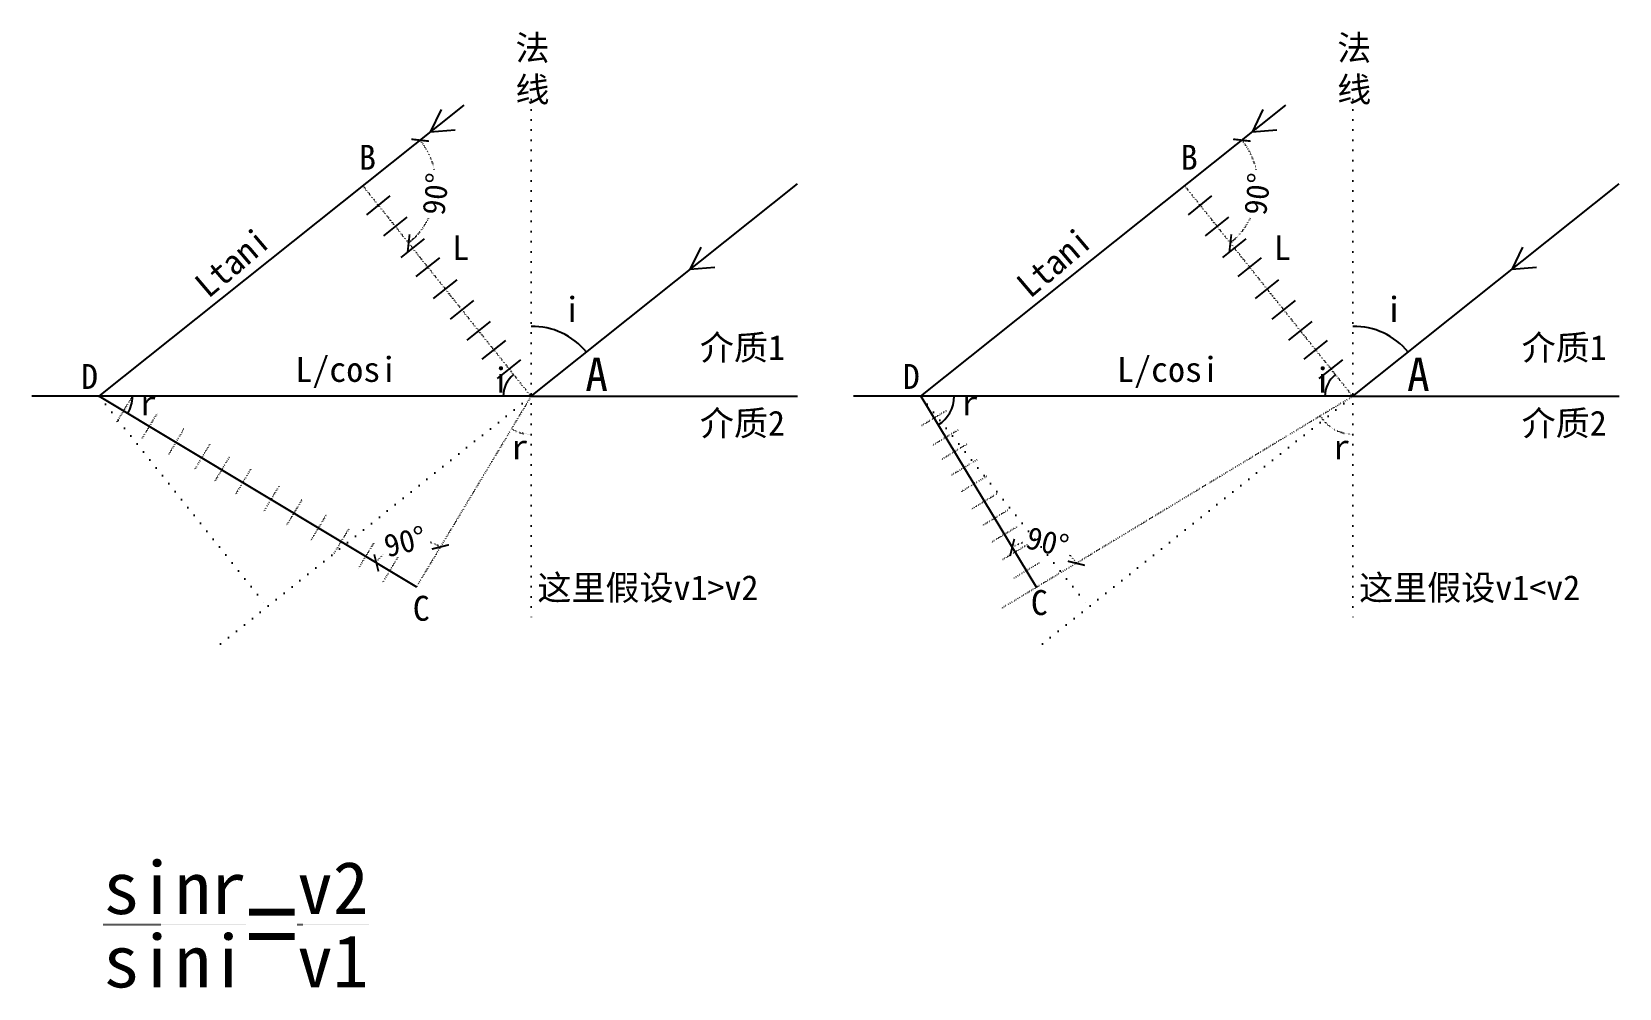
# Model space of a CAD drawing. Header units: millimetres. Extents: x 5357 to 6310, y 1624 to 2199.
import ezdxf

# ---------------------------------------------------------------- set-up
doc = ezdxf.new("R2010")
doc.units = ezdxf.units.MM
doc.header["$LTSCALE"] = 2
doc.linetypes.add('ACAD_ISO07W100', pattern=[3, 0, -3])
doc.linetypes.add('DOT', pattern=[0.25, 0, -0.25])
doc.styles.get("Standard").update_dxf_attribs({"font": ''})
doc.styles.add('w', font='', dxfattribs={"height": 25})
doc.styles.get('Standard').set_extended_font_data('SimSun')
doc.styles.get('w').set_extended_font_data('SimSun')
doc.dimstyles.new('w', dxfattribs={"dimscale": 3, "dimtxt": 4.5, "dimasz": 2.5, "dimexe": 1.25, "dimexo": 0.625, "dimtad": 0, "dimtxsty": 'Standard', "dimblk": 'ARCHTICK', "dimcen": 2.5, "dimclrd": 5, "dimclre": 5, "dimadec": 0, "dimazin": 0, "dimtfac": 1, "dimtmove": 0, "dimatfit": 3, "dimfxl": 1, "dimarcsym": 0})

# ---------------------------------------------------------------- blocks, each defined once
blk = doc.blocks.new('_ArchTick')
at = {"color": 0, "linetype": 'ByBlock', "const_width": 0.15}
blk.add_lwpolyline([(-0.5, -0.5), (0.5, 0.5)], dxfattribs=at)
blk = doc.blocks.new('*D23')
at = {"color": 5, "linetype": 'DOT', "lineweight": -2}
for start, end in [(12.9083, 38.58902), (308.58902, 334.26974)]:
    blk.add_arc((5555.54, 2106.5), 43.98, start, end, dxfattribs=at)
at = {"layer": 'Defpoints', "color": 0}
for p in [(5616.37, 2155.04), (5555.54, 2106.5), (5596.48, 2090.44), (5396.97, 1979.96), (5656.51, 1979.96)]:
    blk.add_point(p, dxfattribs=at)
at = {"color": 5, "lineweight": -2, "xscale": 7.5, "yscale": 7.5, "zscale": 7.5}
for p, rotation in [((5589.91, 2133.93), 128.5890236930223), ((5582.97, 2072.12), 218.589023693022)]:
    blk.add_blockref('_ArchTick', p, dxfattribs=dict(at, rotation=rotation))
at = {"color": 0, "insert": (5599.24, 2101.58), "char_height": 13.5, "attachment_point": 5, "rotation": 83.58902}
blk.add_mtext('90°', dxfattribs=at)
blk = doc.blocks.new('*D24')
at = {"color": 5, "linetype": 'DOT', "lineweight": -2}
for start, end in [(58.98733, 72.75698), (135.21769, 148.98733)]:
    blk.add_arc((5587.61, 1865.35), 28.06, start, end, dxfattribs=at)
at = {"layer": 'Defpoints', "color": 0}
for p in [(5396.97, 1979.96), (5656.51, 1979.96), (5588.11, 1893.41), (5587.61, 1865.35), (5587.76, 1865.6)]:
    blk.add_point(p, dxfattribs=at)
at = {"color": 5, "lineweight": -2, "xscale": 7.5, "yscale": 7.5, "zscale": 7.5}
for p, rotation in [((5602.07, 1889.4), 328.9873312202501), ((5563.56, 1879.81), 238.9873312202506)]:
    blk.add_blockref('_ArchTick', p, dxfattribs=dict(at, rotation=rotation))
at = {"color": 0, "insert": (5580.83, 1892.58), "char_height": 13.5, "attachment_point": 5, "rotation": 13.98733}
blk.add_mtext('90°', dxfattribs=at)
blk = doc.blocks.new('*D26')
at = {"color": 5, "linetype": 'DOT', "lineweight": -2}
for start, end in [(12.9083, 38.58902), (308.58902, 334.26974)]:
    blk.add_arc((6049.33, 2106.5), 43.98, start, end, dxfattribs=at)
at = {"layer": 'Defpoints', "color": 0}
for p in [(6110.16, 2155.04), (6049.33, 2106.5), (6090.27, 2090.44), (5890.75, 1979.96), (6150.3, 1979.96)]:
    blk.add_point(p, dxfattribs=at)
at = {"color": 5, "lineweight": -2, "xscale": 7.5, "yscale": 7.5, "zscale": 7.5}
for p, rotation in [((6083.7, 2133.93), 128.5890236930223), ((6076.76, 2072.12), 218.5890236930224)]:
    blk.add_blockref('_ArchTick', p, dxfattribs=dict(at, rotation=rotation))
at = {"color": 0, "insert": (6093.03, 2101.58), "char_height": 13.5, "attachment_point": 5, "rotation": 83.58902}
blk.add_mtext('90°', dxfattribs=at)
blk = doc.blocks.new('*D27')
at = {"color": 5, "linetype": 'DOT', "lineweight": -2}
for start, end in [(107.37422, 121.14386), (31.14386, 44.91351)]:
    blk.add_arc((5960.18, 1865.07), 28.06, start, end, dxfattribs=at)
at = {"layer": 'Defpoints', "color": 0}
for p in [(5890.75, 1979.96), (6150.3, 1979.96), (5973.72, 1889.65), (5960.18, 1865.07), (5939.23, 1852.41)]:
    blk.add_point(p, dxfattribs=at)
at = {"color": 5, "lineweight": -2, "xscale": 7.5, "yscale": 7.5, "zscale": 7.5}
for p, rotation in [((5945.66, 1889.09), 211.1438627294471), ((5984.2, 1879.59), 301.1438627294469)]:
    blk.add_blockref('_ArchTick', p, dxfattribs=dict(at, rotation=rotation))
at = {"color": 0, "insert": (5966.9, 1892.32), "char_height": 13.5, "attachment_point": 5, "rotation": 346.14386}
blk.add_mtext('90°', dxfattribs=at)

msp = doc.modelspace()

# ---------------------------------------------------------------- linework, layer by layer
at = {"linetype": 'ACAD_ISO07W100'}
for p, q in [((5656.509, 2158.382), (5656.509, 1842.762)), ((6150.298, 2158.382), (6150.298, 1842.762)), ((5396.965, 1979.959), (5497.938, 1853.423)), ((5470.011, 1831.139), (5656.509, 1979.959)), ((5890.754, 1979.959), (5991.727, 1853.423)), ((5963.8, 1831.139), (6150.298, 1979.959))]:
    msp.add_line(p, q, dxfattribs=at)
for p, q in [((5396.965, 1979.959), (5616.367, 2155.037)), ((5602.458, 2152.3), (5595.982, 2138.77)), ((5890.754, 1979.959), (6110.156, 2155.037)), ((6096.247, 2152.3), (6089.771, 2138.77)), ((5610.937, 2139.927), (5595.982, 2138.77)), ((6104.726, 2139.927), (6089.771, 2138.77)), ((5557.858, 2089.157), (5571.927, 2100.384)), ((5656.509, 1979.959), (5816.642, 2107.742)), ((6051.646, 2089.157), (6065.716, 2100.384)), ((6150.298, 1979.959), (6310.431, 2107.742)), ((5568.043, 2076.394), (5582.112, 2087.621)), ((6061.831, 2076.394), (6075.901, 2087.621)), ((5578.422, 2063.387), (5592.491, 2074.614)), ((6072.21, 2063.387), (6086.28, 2074.614)), ((5587.569, 2051.924), (5601.639, 2063.151)), ((5758.475, 2069.688), (5751.999, 2056.158)), ((6081.358, 2051.924), (6095.427, 2063.151)), ((6252.264, 2069.688), (6245.788, 2056.158)), ((5766.954, 2057.315), (5751.999, 2056.158)), ((6260.743, 2057.315), (6245.788, 2056.158)), ((5598.015, 2038.833), (5612.085, 2050.06)), ((6091.804, 2038.833), (6105.873, 2050.06)), ((5608.061, 2026.245), (5622.13, 2037.472)), ((6101.849, 2026.245), (6115.919, 2037.472)), ((5618.139, 2013.614), (5632.209, 2024.841)), ((6111.928, 2013.614), (6125.998, 2024.841)), ((5627.254, 2002.192), (5641.324, 2013.419)), ((6121.043, 2002.192), (6135.112, 2013.419)), ((5636.402, 1990.727), (5650.472, 2001.955)), ((6130.191, 1990.727), (6144.261, 2001.955)), ((5656.509, 1979.959), (5356.509, 1979.959)), ((5396.965, 1979.959), (5587.611, 1865.351)), ((5656.509, 1979.959), (5816.642, 1979.959)), ((6150.298, 1979.959), (5850.298, 1979.959)), ((5890.754, 1979.959), (5960.178, 1865.073)), ((5890.754, 1979.959), (5960.178, 1865.073)), ((6150.298, 1979.959), (6310.431, 1979.959))]:
    msp.add_line(p, q)
at = {"linetype": 'DOT'}
for p, q in [((5656.509, 1979.959), (5555.537, 2106.496)), ((6150.298, 1979.959), (6049.325, 2106.496)), ((5416.375, 1979.131), (5407.101, 1963.704)), ((5656.509, 1979.959), (5587.761, 1865.6)), ((6150.298, 1979.959), (5939.225, 1852.412)), ((5431.866, 1969.819), (5422.592, 1954.392)), ((5906.397, 1971.474), (5890.991, 1962.165)), ((5447.838, 1960.217), (5438.564, 1944.79)), ((5913.412, 1959.865), (5898.006, 1950.556)), ((5463.329, 1950.905), (5454.055, 1935.478)), ((5918.615, 1951.255), (5903.209, 1941.946)), ((5475.369, 1943.667), (5466.095, 1928.24)), ((5924.381, 1941.714), (5908.975, 1932.404)), ((5488.004, 1936.071), (5478.73, 1920.644)), ((5930.346, 1931.842), (5914.94, 1922.533)), ((5504.988, 1925.861), (5495.714, 1910.434)), ((5518.714, 1917.61), (5509.439, 1902.183)), ((5936.646, 1921.417), (5921.24, 1912.108)), ((5533.482, 1908.732), (5524.207, 1893.305)), ((5942.769, 1911.284), (5927.364, 1901.974)), ((5547.127, 1900.529), (5537.852, 1885.102)), ((5948.667, 1901.524), (5933.261, 1892.214)), ((5561.896, 1891.65), (5552.622, 1876.223)), ((5955.078, 1890.914), (5939.672, 1881.605)), ((5576.307, 1882.987), (5567.033, 1867.56)), ((5961.831, 1879.738), (5946.426, 1870.429))]:
    msp.add_line(p, q, dxfattribs=at)
for centre, radius, start, end in [((5657.206, 1980.065), 41.948, 39.070228, 90.951891), ((6150.995, 1980.065), 41.948, 39.070228, 90.951891), ((5656.509, 1979.959), 16.719, 128.589024, 180), ((6150.298, 1979.959), 16.719, 128.589024, 180), ((5397.098, 1979.88), 19.93, 328.987331, 0.229936), ((5890.887, 1979.88), 19.93, 300.935424, 0.229936)]:
    msp.add_arc(centre, radius, start, end)
for centre, start in [((6150.298, 1979.959), 211.143863), ((5656.509, 1979.959), 238.987331)]:
    msp.add_arc(centre, 22.778, start, 270, dxfattribs=at)

# ---------------------------------------------------------------- texts
at = {"attachment_point": 1, "style": 'w'}
for s, insert, char_height, width in [('法\\P线', (5647.152, 2196.949), 15, 76.97872), ('法\\P线', (6140.941, 2196.949), 15, 76.97872), ('B', (5553.154, 2131.13), 15, 25.74143), ('B', (6046.942, 2131.13), 15, 25.74143), ('L', (5609.141, 2076.814), 15, 25.74143), ('L', (6102.93, 2076.814), 15, 25.74143), ('i', (5676.189, 2039.727), 15, 25.74143), ('i', (6169.978, 2039.727), 15, 25.74143), ('介质1', (5757.994, 2016.781), 15, 288.30412), ('介质1', (6251.783, 2016.781), 15, 288.30412), ('L/cosi', (5514.905, 2003.638), 15, 25.74143), ('L/cosi', (6008.694, 2003.638), 15, 25.74143), ('D', (5386.149, 1999.373), 15, 25.74143), ('i', (5633.339, 1997.203), 15, 25.74143), ('A', (5689.131, 2003.183), 20, 25.74143), ('D', (5879.937, 1999.373), 15, 25.74143), ('i', (6127.127, 1997.203), 15, 25.74143), ('A', (6182.92, 2003.183), 20, 25.74143), ('r', (5421.47, 1983.552), 15, 25.74143), ('r', (5915.259, 1983.552), 15, 25.74143), ('介质2', (5757.994, 1971.317), 15, 288.30412), ('介质2', (6251.783, 1971.317), 15, 288.30412), ('r', (5644.711, 1957.049), 15, 25.74143), ('r', (6138.499, 1957.049), 15, 25.74143), ('这里假设v1>v2', (5660.308, 1872.419), 15, 288.30412), ('这里假设v1<v2', (6154.096, 1872.419), 15, 288.30412), ('C', (5585.462, 1860.017), 15, 25.74143), ('C', (5956.854, 1863.477), 15, 25.74143)]:
    msp.add_mtext(s, dxfattribs=dict(at, insert=insert, char_height=char_height, width=width))
at = {"char_height": 15, "width": 25.74143, "attachment_point": 1, "rotation": 40.367036, "style": 'w'}
for insert in [(5452.878, 2049.775), (5946.666, 2049.775)]:
    msp.add_mtext('Ltani', dxfattribs=dict(at, insert=insert))
at = {"linetype": 'DOT', "insert": (5399.675, 1700.24), "char_height": 45, "width": 765.82832, "attachment_point": 1, "style": 'w'}
msp.add_mtext('\\A1;{\\H0.7x;\\Ssinr/sini;}={\\H0.7x;\\Sv2/v1;}', dxfattribs=at)

# ---------------------------------------------------------------- dimensions: what is measured, and where the dimension line sits
for base, line1, line2, picture, middle in [((5596.481, 2090.44), ((5656.509, 1979.959), (5555.537, 2106.496)), ((5396.965, 1979.959), (5616.367, 2155.037)), '*D23', (5599.242, 2101.585)), ((6090.27, 2090.44), ((6150.298, 1979.959), (6049.325, 2106.496)), ((5890.754, 1979.959), (6110.156, 2155.037)), '*D26', (6093.03, 2101.585)), ((5588.107, 1893.409), ((5656.509, 1979.959), (5587.761, 1865.6)), ((5396.965, 1979.959), (5587.611, 1865.351)), '*D24', (5580.828, 1892.581)), ((5973.721, 1889.651), ((6150.298, 1979.959), (5939.225, 1852.412)), ((5890.754, 1979.959), (5960.178, 1865.073)), '*D27', (5966.898, 1892.319))]:
    dim = msp.add_angular_dim_2l(base=base, line1=line1, line2=line2, dimstyle='w')
    dim.commit()
    dim.dimension.update_dxf_attribs({"geometry": picture, "text_midpoint": middle})

doc.saveas('drawing.dxf')
